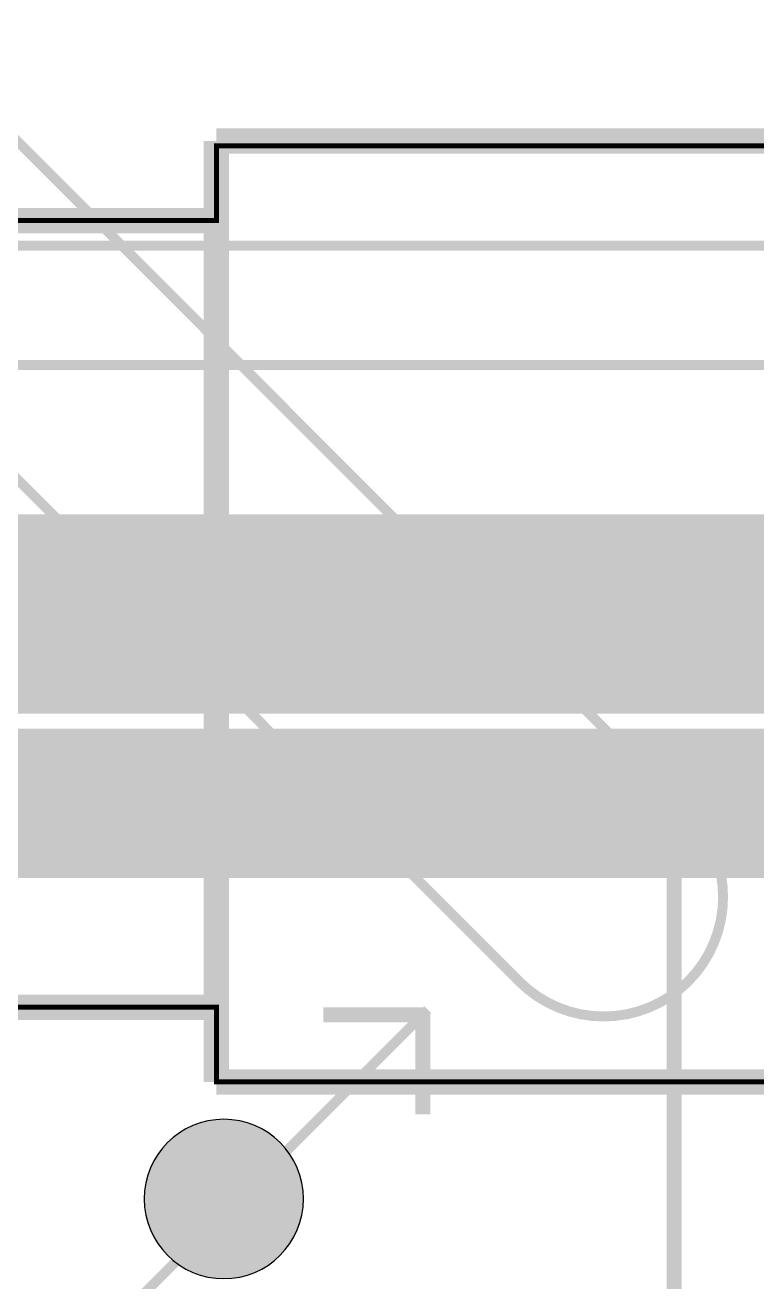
# Model space of a CAD drawing. Header units: millimetres. Extents: x -3 to 238, y -92 to 6.
# Drawn here: x 88.73 to 96.08, y -15.21 to -2.59 of the extents above; entities that cross this region are included whole.
import ezdxf

# ---------------------------------------------------------------- set-up
doc = ezdxf.new("R2010")
doc.units = ezdxf.units.MM
doc.header["$MEASUREMENT"] = 0
for name, color, linetype, true_color in [('Bottom-Layer', 7, 'Continuous', 0x0000ff), ('Bottom-Paste-Mask-Layer', 7, 'Continuous', 0x800000), ('Bottom-Silkscreen-Layer', 7, 'Continuous', 0x66cc33), ('Bottom-Solder-Mask-Layer', 7, 'Continuous', 0xaa00ff), ('Component-Shape-Layer', 7, 'Continuous', 0x00cccc), ('Document-Layer', 7, 'Continuous', 0xffffff), ('Hole-Layer', 7, 'Continuous', 0x222222), ('Multi-Layer', 7, 'Continuous', 0xc0c0c0), ('Top-Layer', 7, 'Continuous', 0xff0000), ('Top-Paste-Mask-Layer', 7, 'Continuous', 0x808080), ('Top-Solder-Mask-Layer', 7, 'Continuous', 0x800080)]:
    doc.layers.add(name, color=color, linetype=linetype, true_color=true_color)

msp = doc.modelspace()

# ---------------------------------------------------------------- hatches: boundary and pattern name
at = {"layer": 'Bottom-Layer'}
msp.add_hatch(color=256, dxfattribs=at).paths.add_polyline_path([(89.925, -14.375, 1), (91.525, -14.375, 1)])
at = {"layer": 'Bottom-Paste-Mask-Layer'}
msp.add_hatch(color=256, dxfattribs=at).paths.add_polyline_path([(89.925, -14.375, 1), (91.525, -14.375, 1)])
at = {"layer": 'Bottom-Solder-Mask-Layer'}
msp.add_hatch(color=256, dxfattribs=at).paths.add_polyline_path([(89.925, -14.375, 1), (91.525, -14.375, 1)])
at = {"layer": 'Hole-Layer'}
msp.add_hatch(color=256, dxfattribs=at).paths.add_polyline_path([(89.925, -14.375, 1), (91.525, -14.375, 1)])
at = {"layer": 'Multi-Layer'}
msp.add_hatch(color=256, dxfattribs=at).paths.add_polyline_path([(89.925, -14.375, 1), (91.525, -14.375, 1)])
msp.add_hatch(color=256, dxfattribs=at).paths.add_polyline_path([(89.925, -14.375, 1), (91.525, -14.375, 1)])
msp.add_hatch(color=256, dxfattribs=at).paths.add_polyline_path([(89.925, -14.375, 1), (91.525, -14.375, 1)])
at = {"layer": 'Top-Layer'}
msp.add_hatch(color=256, dxfattribs=at).paths.add_polyline_path([(89.925, -14.375, 1), (91.525, -14.375, 1)])
at = {"layer": 'Top-Paste-Mask-Layer'}
msp.add_hatch(color=256, dxfattribs=at).paths.add_polyline_path([(89.925, -14.375, 1), (91.525, -14.375, 1)])
at = {"layer": 'Top-Solder-Mask-Layer'}
msp.add_hatch(color=256, dxfattribs=at).paths.add_polyline_path([(89.925, -14.375, 1), (91.525, -14.375, 1)])

# ---------------------------------------------------------------- linework, layer by layer
at = {"layer": 'Bottom-Layer', "const_width": 2}
msp.add_lwpolyline([(99.05, -8.5), (86.251, -8.5)], dxfattribs=at)
at = {"layer": 'Bottom-Layer'}
msp.add_lwpolyline([(89.925, -14.375, 1), (91.525, -14.375, 1)], format="xyb", close=True, dxfattribs=at)
at = {"layer": 'Bottom-Paste-Mask-Layer'}
msp.add_lwpolyline([(89.925, -14.375, 1), (91.525, -14.375, 1)], format="xyb", close=True, dxfattribs=at)
at = {"layer": 'Bottom-Silkscreen-Layer', "const_width": 0.254}
for points in [[(97.05, -3.75), (90.65, -3.75)], [(90.65, -3.75), (90.65, -4.55)], [(97.05, -3.75), (90.65, -3.75)], [(90.65, -3.75), (90.65, -4.55)], [(90.65, -4.55), (88.25, -4.55)], [(90.65, -4.55), (88.25, -4.55)], [(90.65, -12.45), (90.65, -4.55)], [(90.65, -12.45), (90.65, -4.55)], [(88.25, -12.45), (90.65, -12.45)], [(88.25, -12.45), (90.65, -12.45)], [(90.65, -12.45), (90.65, -13.2)], [(90.65, -12.45), (90.65, -13.2)], [(90.65, -13.2), (97.05, -13.2)], [(90.65, -13.2), (97.05, -13.2)]]:
    msp.add_lwpolyline(points, dxfattribs=at)
at = {"layer": 'Bottom-Solder-Mask-Layer'}
msp.add_lwpolyline([(89.925, -14.375, 1), (91.525, -14.375, 1)], format="xyb", close=True, dxfattribs=at)
at = {"layer": 'Component-Shape-Layer', "const_width": 0.0508}
msp.add_lwpolyline([(90.65, -4.55), (90.65, -3.8), (97.05, -3.8), (97.05, -13.2), (90.65, -13.2), (90.65, -12.45), (88.25, -12.45), (88.25, -4.55)], close=True, dxfattribs=at)
msp.add_lwpolyline([(90.65, -4.55), (90.65, -3.8), (97.05, -3.8), (97.05, -13.2), (90.65, -13.2), (90.65, -12.45), (88.25, -12.45), (88.25, -4.55)], close=True, dxfattribs=at)
at = {"layer": 'Document-Layer', "const_width": 0.1}
msp.add_lwpolyline([(69.099, -6), (209.5, -6, -0.414), (212.5, -9), (212.5, -21, 0.414), (215.5, -24), (225.6, -24, 0.414), (228.6, -21), (228.6, -3, 0.414), (225.6, 0), (63.099, 0, 0.414)], format="xyb", dxfattribs=at)
for points in [[(95.391, -10.494), (88.249, -3.351, 1), (86.552, -5.049), (93.694, -12.191, 1)], [(223.8, -4.8), (223.8, -81.4), (4.8, -81.4), (4.8, -4.8), (11.299, -4.8), (11.299, -9, 0.414), (19.099, -16.8), (25.099, -16.8, 0.801), (27.783, -4.8), (48.416, -4.8, 0.801), (51.099, -16.8), (57.099, -16.8, 0.414), (64.899, -9), (64.899, -4.8), (181.03, -4.8), (181.03, -11.4), (199.97, -11.4), (199.97, -4.8)]]:
    msp.add_lwpolyline(points, format="xyb", close=True, dxfattribs=at)
at = {"layer": 'Document-Layer'}
for points, const_width in [([(76.2, -10), (95.25, -10)], 0.15), ([(76.2, -10), (95.25, -10)], 0.15), ([(95.25, -10), (95.25, -29.05)], 0.15), ([(95.25, -10), (114.3, -10)], 0.15), ([(95.25, -29.05), (95.25, -10)], 0.15), ([(95.25, -10), (95.25, -29.05)], 0.15), ([(95.25, -10), (114.3, -10)], 0.15), ([(95.25, -29.05), (95.25, -10)], 0.15), ([(78.675, -26.574), (92.774, -12.474)], 0.1), ([(92.725, -12.525), (91.725, -12.525)], 0.15), ([(92.725, -12.525), (91.725, -12.525)], 0.15), ([(92.725, -12.525), (92.725, -13.525)], 0.15), ([(92.725, -12.525), (92.725, -13.525)], 0.15)]:
    msp.add_lwpolyline(points, dxfattribs=dict(at, const_width=const_width))
at = {"layer": 'Hole-Layer'}
msp.add_lwpolyline([(89.925, -14.375, 1), (91.525, -14.375, 1)], format="xyb", close=True, dxfattribs=at)
at = {"layer": 'Multi-Layer'}
msp.add_lwpolyline([(89.925, -14.375, 1), (91.525, -14.375, 1)], format="xyb", close=True, dxfattribs=at)
msp.add_lwpolyline([(89.925, -14.375, 1), (91.525, -14.375, 1)], format="xyb", close=True, dxfattribs=at)
msp.add_lwpolyline([(89.925, -14.375, 1), (91.525, -14.375, 1)], format="xyb", close=True, dxfattribs=at)
at = {"layer": 'Top-Layer', "const_width": 1.5}
msp.add_lwpolyline([(68.949, -10.401), (115.978, -10.401)], dxfattribs=at)
at = {"layer": 'Top-Layer'}
msp.add_lwpolyline([(89.925, -14.375, 1), (91.525, -14.375, 1)], format="xyb", close=True, dxfattribs=at)
at = {"layer": 'Top-Paste-Mask-Layer'}
msp.add_lwpolyline([(89.925, -14.375, 1), (91.525, -14.375, 1)], format="xyb", close=True, dxfattribs=at)
at = {"layer": 'Top-Solder-Mask-Layer'}
msp.add_lwpolyline([(89.925, -14.375, 1), (91.525, -14.375, 1)], format="xyb", close=True, dxfattribs=at)

doc.saveas('drawing.dxf')
